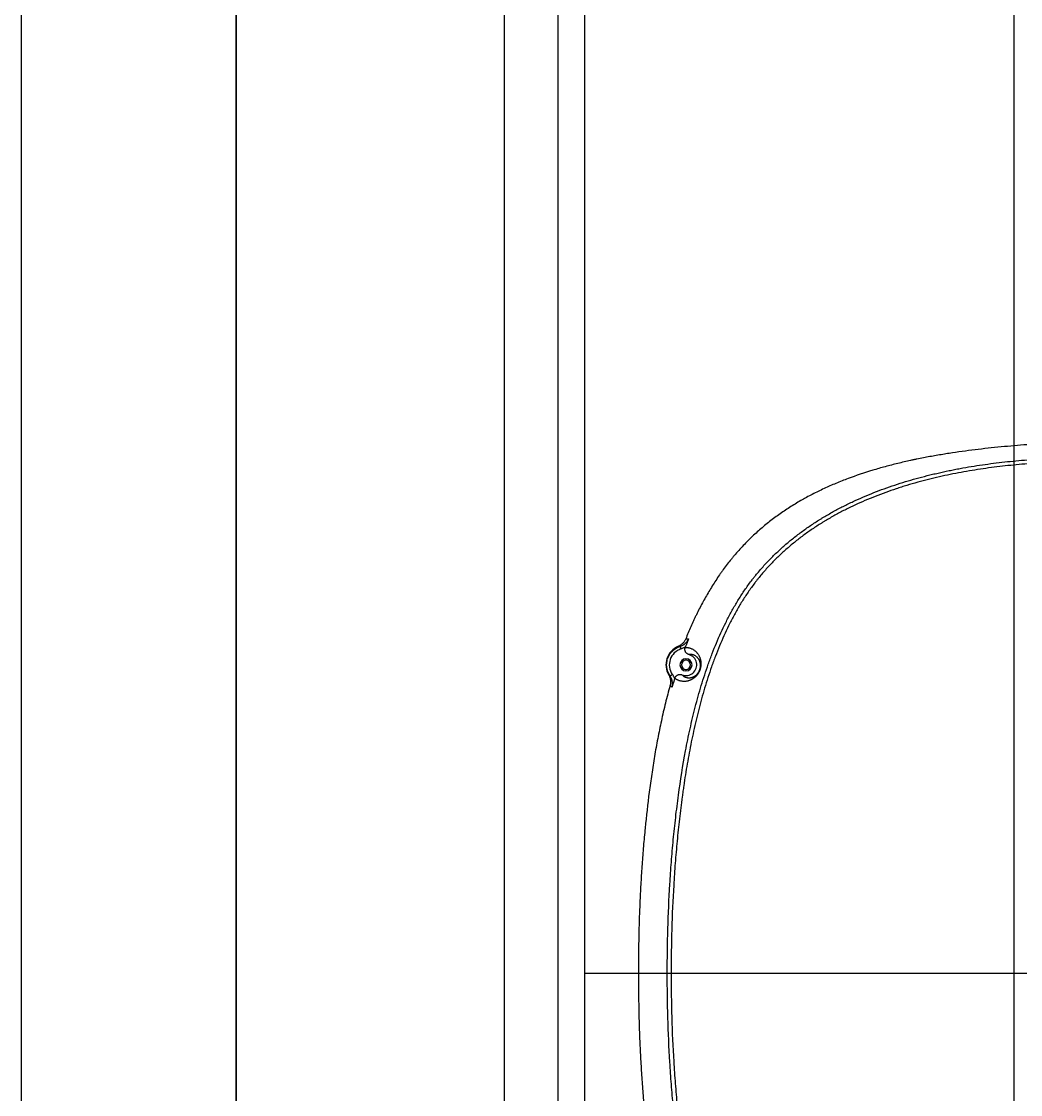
# Model space of a CAD drawing. Header units: millimetres. Extents: x -33000 to 294000, y 0 to 42408.
# Drawn here: x 136118.3 to 136490.8, y 18659.3 to 19059.6 of the extents above; entities that cross this region are included whole.
import ezdxf

# ---------------------------------------------------------------- set-up
doc = ezdxf.new("R2010")
doc.units = ezdxf.units.MM
doc.header["$LTSCALE"] = 50
doc.linetypes.add('DASHDOT', pattern=[22, 20, -1, 0, -1])
doc.layers.add('arch', color=8, linetype='Continuous')

msp = doc.modelspace()

# ---------------------------------------------------------------- linework, layer by layer
at = {"layer": 'arch'}
for p, q in [((136118.3, 17424.6), (136118.3, 23294.6)), ((136198.3, 17344.57), (136198.3, 23179.6)), ((136198.3, 20634.6), (136198.3, 18154.6)), ((136298.3, 20534.6), (136298.3, 18274.6)), ((136318.3, 20514.6), (136318.3, 18294.6)), ((136328.3, 18304.6), (136328.3, 19764.6)), ((136488.3, 19764.6), (136488.3, 18304.6))]:
    msp.add_line(p, q, dxfattribs=at)
at = {"layer": 'arch', "linetype": 'Continuous'}
for p, q in [((136363.87, 18826.48), (136364.17, 18825.53)), ((136366.05, 18821.85), (136366.05, 18821.3)), ((136366.05, 18817.9), (136366.05, 18817.35)), ((136360.12, 18815.48), (136360.95, 18816.05))]:
    msp.add_line(p, q, dxfattribs=at)
at = {"layer": 'arch', "linetype": 'DASHDOT'}
msp.add_line((136328.3, 18704.6), (137056.37, 18704.6), dxfattribs=at)
at = {"layer": 'arch', "linetype": 'Continuous'}
for radius, start, end in [(7.48, 112.3522, 210.5285), (6.22, 107.5692, 214.8421), (2.25, 90, 270), (1.7, 90, 270), (4, 247.9014, 74.5737), (2.25, 270, 90), (1.7, 270, 90)]:
    msp.add_arc((136366.05, 18819.6), radius, start, end, dxfattribs=at)
for points, knots in [([(136493.25, 18901.72), (136490, 18901.47), (136486.76, 18901.19), (136480.29, 18900.57), (136477.05, 18900.22), (136470.6, 18899.43), (136467.38, 18898.99), (136462.57, 18898.24), (136460.96, 18897.98), (136457.76, 18897.42), (136456.16, 18897.13), (136453.76, 18896.66), (136452.96, 18896.5), (136451.77, 18896.26), (136451.37, 18896.17), (136450.57, 18896.01), (136448.58, 18895.58), (136446.6, 18895.12), (136443.45, 18894.35), (136441.88, 18893.95), (136438.75, 18893.1), (136437.2, 18892.65), (136432.55, 18891.25), (136429.49, 18890.22), (136424.96, 18888.52), (136423.46, 18887.92), (136420.47, 18886.68), (136418.99, 18886.03), (136416.05, 18884.66), (136414.59, 18883.95), (136412.42, 18882.83), (136411.7, 18882.44), (136410.62, 18881.86), (136410.26, 18881.66), (136409.72, 18881.36), (136409.55, 18881.26), (136409.19, 18881.06), (136407.59, 18880.14), (136406.02, 18879.19), (136403.29, 18877.44), (136401.95, 18876.54), (136399.31, 18874.66), (136398.02, 18873.69), (136395.5, 18871.69), (136394.26, 18870.65), (136391.85, 18868.52), (136390.67, 18867.42), (136388.94, 18865.71), (136388.38, 18865.14), (136387.25, 18863.97), (136386.7, 18863.37), (136385.61, 18862.17), (136385.07, 18861.56), (136384.27, 18860.63), (136384.01, 18860.31), (136383.48, 18859.68), (136383.22, 18859.37), (136381.93, 18857.77), (136380.93, 18856.47), (136379.72, 18854.82), (136379.48, 18854.48), (136379, 18853.81), (136378.3, 18852.81), (136377.61, 18851.79), (136376.26, 18849.74), (136375.4, 18848.35), (136373.73, 18845.54), (136372.93, 18844.12), (136371.38, 18841.24), (136370.64, 18839.78), (136369.74, 18837.93), (136369.57, 18837.56), (136369.21, 18836.82), (136368.69, 18835.71), (136368.19, 18834.59), (136367.2, 18832.34), (136366.56, 18830.82), (136365.96, 18829.3)], [0, 0, 0, 0, 0.0625, 0.0625, 0.125, 0.125, 0.1875, 0.1875, 0.21875, 0.21875, 0.25, 0.25, 0.265625, 0.265625, 0.273437, 0.273437, 0.28125, 0.3125, 0.3125, 0.34375, 0.34375, 0.375, 0.375, 0.4375, 0.4375, 0.46875, 0.46875, 0.5, 0.5, 0.53125, 0.53125, 0.546875, 0.546875, 0.554687, 0.554687, 0.558594, 0.558594, 0.5625, 0.59375, 0.59375, 0.625, 0.625, 0.65625, 0.65625, 0.6875, 0.6875, 0.71875, 0.71875, 0.734375, 0.734375, 0.75, 0.75, 0.765625, 0.765625, 0.773437, 0.773437, 0.78125, 0.78125, 0.8125, 0.8125, 0.820312, 0.820312, 0.828125, 0.84375, 0.84375, 0.875, 0.875, 0.90625, 0.90625, 0.9375, 0.9375, 0.945312, 0.945312, 0.953125, 0.96875, 0.96875, 1, 1, 1, 1]), ([(136493.24, 18513.14), (136490.45, 18513.35), (136487.67, 18513.61), (136482.12, 18514.22), (136479.35, 18514.58), (136473.85, 18515.38), (136471.11, 18515.83), (136465.65, 18516.84), (136462.93, 18517.39), (136457.52, 18518.62), (136454.83, 18519.3), (136449.47, 18520.77), (136446.81, 18521.57), (136442.84, 18522.88), (136441.52, 18523.34), (136438.89, 18524.29), (136437.57, 18524.78), (136435.61, 18525.55), (136434.64, 18525.94), (136433.66, 18526.34), (136433.17, 18526.55), (136433.01, 18526.62), (136432.69, 18526.75), (136431.23, 18527.38), (136429.78, 18528.02), (136427.24, 18529.2), (136424.72, 18530.43), (136421.02, 18532.39), (136418.6, 18533.78), (136416.2, 18535.22), (136415.02, 18535.96), (136412.68, 18537.49), (136411.53, 18538.27), (136409.25, 18539.9), (136408.12, 18540.73), (136406.46, 18542.03), (136405.63, 18542.69), (136404.68, 18543.47), (136404.27, 18543.81), (136404, 18544.04), (136403.87, 18544.15), (136402.66, 18545.18), (136401.6, 18546.11), (136399.55, 18548.02), (136398.55, 18549), (136396.6, 18550.99), (136395.65, 18552.01), (136393.8, 18554.08), (136392.91, 18555.14), (136391.16, 18557.3), (136390.31, 18558.4), (136388.67, 18560.64), (136387.87, 18561.78), (136386.72, 18563.52), (136386.34, 18564.11), (136385.6, 18565.29), (136385.23, 18565.89), (136384.52, 18567.09), (136384.16, 18567.7), (136383.47, 18568.92), (136383.13, 18569.54), (136382.71, 18570.32), (136382.63, 18570.47), (136382.46, 18570.78), (136382.38, 18570.94), (136382.13, 18571.41), (136381.64, 18572.34), (136381.16, 18573.29), (136380.22, 18575.17), (136379.62, 18576.44), (136378.46, 18578.99), (136377.9, 18580.27), (136376.28, 18584.14), (136375.29, 18586.74), (136373.42, 18591.99), (136372.56, 18594.64), (136370.94, 18599.98), (136370.2, 18602.67), (136368.8, 18608.08), (136368.16, 18610.81), (136367.4, 18614.23), (136367.18, 18615.26), (136366.97, 18616.29), (136366.82, 18616.97), (136366.75, 18617.32), (136366.4, 18619.04), (136366.14, 18620.41), (136365.36, 18624.54), (136364.89, 18627.3), (136364.01, 18632.8), (136363.6, 18635.56), (136362.48, 18643.82), (136361.86, 18649.34), (136361.06, 18657.61), (136360.82, 18660.37), (136360.39, 18665.89), (136360.2, 18668.65), (136359.69, 18676.93), (136359.21, 18687.97), (136359.07, 18699.03), (136359.06, 18710.08), (136359.14, 18715.61), (136359.45, 18726.68), (136359.69, 18732.21), (136360.19, 18740.52), (136360.38, 18743.29), (136360.82, 18748.82), (136361.06, 18751.59), (136361.59, 18757.13), (136361.88, 18759.9), (136362.36, 18764.06), (136362.53, 18765.45), (136362.87, 18768.22), (136363.05, 18769.61), (136364, 18776.54), (136364.87, 18782.06), (136366.42, 18790.28), (136366.97, 18793.01), (136368.17, 18798.45), (136368.81, 18801.17), (136370.2, 18806.56), (136370.95, 18809.25), (136372.57, 18814.6), (136373.43, 18817.26), (136374.49, 18820.23), (136374.61, 18820.56), (136374.85, 18821.22), (136374.97, 18821.55), (136375.33, 18822.54), (136376.08, 18824.5), (136376.86, 18826.45), (136378.48, 18830.31), (136379.63, 18832.85), (136381.18, 18835.96), (136381.49, 18836.58), (136382.13, 18837.82), (136382.46, 18838.43), (136383.45, 18840.27), (136384.14, 18841.48), (136385.21, 18843.27), (136385.57, 18843.87), (136386.31, 18845.05), (136386.69, 18845.64), (136387.84, 18847.39), (136388.64, 18848.54), (136389.89, 18850.24), (136390.31, 18850.8), (136390.85, 18851.5), (136390.96, 18851.64), (136391.17, 18851.92), (136391.5, 18852.33), (136392.71, 18853.84), (136393.85, 18855.18), (136395.71, 18857.26), (136396.66, 18858.28), (136398.6, 18860.26), (136399.6, 18861.23), (136401.63, 18863.12), (136402.66, 18864.04), (136404.78, 18865.84), (136405.85, 18866.71), (136408.04, 18868.42), (136409.16, 18869.25), (136411.43, 18870.87), (136412.58, 18871.66), (136414.33, 18872.81), (136415.22, 18873.37), (136416.26, 18874.02), (136416.71, 18874.3), (136417.01, 18874.48), (136417.16, 18874.57), (136418.52, 18875.39), (136419.74, 18876.09), (136422.19, 18877.44), (136424.65, 18878.75), (136427.16, 18879.97), (136430.94, 18881.73), (136433.49, 18882.82), (136438.65, 18884.86), (136441.26, 18885.8), (136446.54, 18887.55), (136449.2, 18888.36), (136453.23, 18889.48), (136454.58, 18889.84), (136456.62, 18890.35), (136457.3, 18890.52), (136458.32, 18890.76), (136458.66, 18890.84), (136459.34, 18891), (136461.05, 18891.4), (136462.76, 18891.77), (136464.82, 18892.19), (136465.51, 18892.33), (136466.88, 18892.6), (136467.57, 18892.73), (136471.01, 18893.37), (136473.78, 18893.82), (136479.31, 18894.63), (136482.09, 18894.98), (136486.27, 18895.44), (136487.66, 18895.59), (136490.45, 18895.85), (136491.85, 18895.97), (136493.24, 18896.08)], [0, 0, 0, 0, 0.015625, 0.015625, 0.03125, 0.03125, 0.046875, 0.046875, 0.0625, 0.0625, 0.078125, 0.078125, 0.09375, 0.09375, 0.101562, 0.101562, 0.109375, 0.109375, 0.113281, 0.115234, 0.115234, 0.116211, 0.116211, 0.117187, 0.125, 0.125, 0.132812, 0.140625, 0.148437, 0.148437, 0.15625, 0.15625, 0.164062, 0.164062, 0.171875, 0.171875, 0.175781, 0.177734, 0.178711, 0.178711, 0.179687, 0.179687, 0.1875, 0.1875, 0.195312, 0.195312, 0.203125, 0.203125, 0.210937, 0.210937, 0.21875, 0.21875, 0.226562, 0.226562, 0.230469, 0.230469, 0.234375, 0.234375, 0.238281, 0.238281, 0.242187, 0.242187, 0.243164, 0.243164, 0.244141, 0.244141, 0.246094, 0.25, 0.25, 0.257812, 0.257812, 0.265625, 0.265625, 0.28125, 0.28125, 0.296875, 0.296875, 0.3125, 0.3125, 0.328125, 0.328125, 0.332031, 0.333984, 0.333984, 0.335937, 0.335937, 0.34375, 0.34375, 0.359375, 0.359375, 0.375, 0.375, 0.40625, 0.40625, 0.421875, 0.421875, 0.4375, 0.4375, 0.46875, 0.5, 0.5, 0.53125, 0.53125, 0.5625, 0.5625, 0.578125, 0.578125, 0.59375, 0.59375, 0.609375, 0.609375, 0.617187, 0.617187, 0.625, 0.625, 0.65625, 0.65625, 0.671875, 0.671875, 0.6875, 0.6875, 0.703125, 0.703125, 0.71875, 0.71875, 0.720703, 0.720703, 0.722656, 0.722656, 0.726562, 0.734375, 0.734375, 0.75, 0.75, 0.753906, 0.753906, 0.757812, 0.757812, 0.765625, 0.765625, 0.769531, 0.769531, 0.773437, 0.773437, 0.78125, 0.78125, 0.785156, 0.785156, 0.786133, 0.786133, 0.787109, 0.789062, 0.796875, 0.796875, 0.804687, 0.804687, 0.8125, 0.8125, 0.820312, 0.820312, 0.828125, 0.828125, 0.835937, 0.835937, 0.84375, 0.84375, 0.847656, 0.849609, 0.850586, 0.850586, 0.851562, 0.851562, 0.859375, 0.859375, 0.867187, 0.875, 0.875, 0.890625, 0.890625, 0.90625, 0.90625, 0.921875, 0.921875, 0.929687, 0.929687, 0.933594, 0.933594, 0.935547, 0.935547, 0.9375, 0.945312, 0.945312, 0.949219, 0.949219, 0.953125, 0.953125, 0.96875, 0.96875, 0.984375, 0.984375, 0.992187, 0.992187, 1, 1, 1, 1]), ([(136493.36, 18894.58), (136490.59, 18894.37), (136487.82, 18894.11), (136482.31, 18893.5), (136479.56, 18893.15), (136474.08, 18892.35), (136471.35, 18891.91), (136465.91, 18890.9), (136463.2, 18890.35), (136457.8, 18889.12), (136455.11, 18888.44), (136451.09, 18887.33), (136449.76, 18886.95), (136448.09, 18886.44), (136447.76, 18886.34), (136447.09, 18886.14), (136446.1, 18885.82), (136445.11, 18885.5), (136441.81, 18884.41), (136439.2, 18883.47), (136434.04, 18881.44), (136431.5, 18880.35), (136427.74, 18878.59), (136425.25, 18877.38), (136422.79, 18876.08), (136420.36, 18874.73), (136419.16, 18874.03), (136417.81, 18873.22), (136417.66, 18873.13), (136417.36, 18872.95), (136416.92, 18872.68), (136415.88, 18872.03), (136415.01, 18871.47), (136413.27, 18870.33), (136412.13, 18869.54), (136409.88, 18867.94), (136408.78, 18867.11), (136406.61, 18865.41), (136405.54, 18864.54), (136403.45, 18862.76), (136402.43, 18861.84), (136400.42, 18859.96), (136399.44, 18859), (136397.51, 18857.03), (136396.57, 18856.02), (136394.73, 18853.94), (136393.84, 18852.88), (136392.74, 18851.52), (136392.53, 18851.25), (136392.2, 18850.83), (136392.1, 18850.7), (136391.88, 18850.42), (136391.35, 18849.73), (136390.83, 18849.03), (136389.6, 18847.34), (136388.81, 18846.19), (136387.3, 18843.87), (136386.57, 18842.7), (136385.17, 18840.32), (136384.5, 18839.11), (136383.19, 18836.68), (136382.56, 18835.46), (136380.74, 18831.74), (136379.6, 18829.22), (136378.01, 18825.39), (136377.24, 18823.45), (136376.51, 18821.5), (136376.21, 18820.68), (136376.15, 18820.52), (136376.03, 18820.19), (136375.86, 18819.7), (136375.68, 18819.21), (136374.65, 18816.26), (136373.79, 18813.62), (136372.2, 18808.32), (136371.47, 18805.65), (136370.1, 18800.29), (136369.47, 18797.6), (136368.29, 18792.21), (136367.75, 18789.5), (136366.74, 18784.06), (136366.03, 18779.97), (136365.3, 18775.17), (136364.96, 18772.77), (136364.81, 18771.74), (136364.72, 18771.05), (136364.67, 18770.71), (136364.26, 18767.62), (136363.58, 18762.12), (136363, 18756.63), (136362.48, 18751.13), (136362.24, 18748.39), (136361.81, 18742.9), (136361.63, 18740.15), (136361.13, 18731.92), (136360.9, 18726.43), (136360.59, 18715.46), (136360.52, 18709.98), (136360.52, 18699.02), (136360.59, 18693.54), (136360.9, 18682.58), (136361.14, 18677.11), (136361.64, 18668.89), (136361.83, 18666.16), (136362.25, 18660.69), (136362.49, 18657.95), (136363.28, 18649.75), (136363.89, 18644.28), (136365, 18636.09), (136365.4, 18633.35), (136366.27, 18627.89), (136366.73, 18625.16), (136367.5, 18621.07), (136367.76, 18619.71), (136368.1, 18618), (136368.17, 18617.66), (136368.31, 18616.98), (136368.53, 18615.96), (136369.33, 18612.22), (136370.12, 18608.84), (136371.49, 18603.47), (136372.23, 18600.8), (136373.82, 18595.5), (136374.67, 18592.88), (136376.51, 18587.66), (136377.49, 18585.08), (136379.08, 18581.24), (136380.18, 18578.7), (136381.37, 18576.18), (136382.29, 18574.31), (136382.76, 18573.37), (136383.33, 18572.29), (136383.57, 18571.82), (136383.74, 18571.52), (136383.82, 18571.36), (136384.56, 18569.97), (136385.25, 18568.76), (136386.31, 18566.96), (136386.67, 18566.37), (136387.4, 18565.19), (136387.77, 18564.61), (136388.91, 18562.87), (136389.7, 18561.74), (136391.32, 18559.51), (136392.16, 18558.42), (136393.88, 18556.27), (136394.77, 18555.22), (136396.6, 18553.16), (136397.54, 18552.15), (136399.47, 18550.18), (136400.46, 18549.21), (136402.49, 18547.31), (136403.53, 18546.38), (136404.73, 18545.36), (136404.87, 18545.25), (136405.13, 18545.02), (136405.27, 18544.91), (136405.67, 18544.57), (136406.48, 18543.91), (136407.3, 18543.26), (136408.95, 18541.97), (136410.07, 18541.14), (136412.33, 18539.53), (136413.47, 18538.75), (136415.79, 18537.23), (136416.96, 18536.5), (136419.34, 18535.07), (136421.73, 18533.69), (136425.41, 18531.75), (136427.91, 18530.54), (136430.43, 18529.37), (136431.7, 18528.8), (136433.15, 18528.18), (136433.31, 18528.11), (136433.63, 18527.98), (136433.79, 18527.91), (136434.27, 18527.71), (136435.24, 18527.31), (136436.21, 18526.92), (136438.16, 18526.16), (136439.46, 18525.67), (136442.07, 18524.73), (136443.37, 18524.28), (136447.31, 18522.98), (136449.95, 18522.19), (136455.26, 18520.73), (136457.93, 18520.06), (136463.3, 18518.85), (136465.99, 18518.29), (136471.41, 18517.3), (136474.13, 18516.85), (136479.59, 18516.06), (136482.33, 18515.71), (136487.83, 18515.1), (136490.59, 18514.84), (136493.36, 18514.63)], [0, 0, 0, 0, 0.015625, 0.015625, 0.03125, 0.03125, 0.046875, 0.046875, 0.0625, 0.0625, 0.078125, 0.078125, 0.085938, 0.085938, 0.087891, 0.087891, 0.089844, 0.09375, 0.09375, 0.109375, 0.109375, 0.125, 0.125, 0.132812, 0.140625, 0.140625, 0.148437, 0.148437, 0.149414, 0.149414, 0.150391, 0.152344, 0.15625, 0.15625, 0.164062, 0.164062, 0.171875, 0.171875, 0.179687, 0.179687, 0.1875, 0.1875, 0.195312, 0.195312, 0.203125, 0.203125, 0.210938, 0.210938, 0.212891, 0.212891, 0.213867, 0.213867, 0.214844, 0.21875, 0.21875, 0.226563, 0.226563, 0.234375, 0.234375, 0.242188, 0.242188, 0.25, 0.25, 0.265625, 0.265625, 0.273438, 0.277344, 0.277344, 0.27832, 0.27832, 0.279297, 0.28125, 0.28125, 0.296875, 0.296875, 0.3125, 0.3125, 0.328125, 0.328125, 0.34375, 0.34375, 0.359375, 0.367188, 0.371094, 0.373047, 0.373047, 0.375, 0.375, 0.390625, 0.40625, 0.40625, 0.421875, 0.421875, 0.4375, 0.4375, 0.46875, 0.46875, 0.5, 0.5, 0.53125, 0.53125, 0.5625, 0.5625, 0.578125, 0.578125, 0.59375, 0.59375, 0.625, 0.625, 0.640625, 0.640625, 0.65625, 0.65625, 0.664063, 0.664063, 0.666016, 0.666016, 0.667969, 0.671875, 0.6875, 0.6875, 0.703125, 0.703125, 0.71875, 0.71875, 0.734375, 0.734375, 0.742188, 0.75, 0.75, 0.753906, 0.755859, 0.756836, 0.756836, 0.757813, 0.757813, 0.765625, 0.765625, 0.769531, 0.769531, 0.773438, 0.773438, 0.78125, 0.78125, 0.789063, 0.789063, 0.796875, 0.796875, 0.804688, 0.804688, 0.8125, 0.8125, 0.820313, 0.820313, 0.821289, 0.821289, 0.822266, 0.822266, 0.824219, 0.828125, 0.828125, 0.835938, 0.835938, 0.84375, 0.84375, 0.851563, 0.851563, 0.859375, 0.867188, 0.875, 0.875, 0.882813, 0.882813, 0.883789, 0.883789, 0.884766, 0.884766, 0.886719, 0.890625, 0.890625, 0.898438, 0.898438, 0.90625, 0.90625, 0.921875, 0.921875, 0.9375, 0.9375, 0.953125, 0.953125, 0.96875, 0.96875, 0.984375, 0.984375, 1, 1, 1, 1]), ([(136365.96, 18829.3), (136365.89, 18829.14), (136365.82, 18828.99), (136365.67, 18828.7), (136365.5, 18828.41), (136365.3, 18828.14), (136365.17, 18827.98), (136365.15, 18827.94), (136365.09, 18827.88), (136365.06, 18827.85), (136364.98, 18827.75), (136364.92, 18827.69), (136364.74, 18827.52), (136364.5, 18827.29), (136364.23, 18827.09), (136364.02, 18826.95), (136363.95, 18826.91), (136363.81, 18826.82), (136363.73, 18826.78), (136363.51, 18826.66), (136363.36, 18826.59), (136363.2, 18826.52)], [0, 0, 0, 0, 0.125, 0.125, 0.25, 0.375, 0.375, 0.40625, 0.40625, 0.4375, 0.4375, 0.5, 0.5, 0.625, 0.75, 0.75, 0.8125, 0.8125, 0.875, 0.875, 1, 1, 1, 1]), ([(136363.87, 18826.48), (136364.05, 18826.54), (136364.22, 18826.6), (136364.55, 18826.75), (136364.71, 18826.83), (136365.03, 18827.02), (136365.18, 18827.12), (136365.37, 18827.25), (136365.4, 18827.28), (136365.48, 18827.34), (136365.58, 18827.42), (136365.69, 18827.51), (136365.89, 18827.7), (136366.02, 18827.83), (136366.26, 18828.1), (136366.37, 18828.25), (136366.5, 18828.44), (136366.53, 18828.48), (136366.58, 18828.55), (136366.65, 18828.67), (136366.72, 18828.79), (136366.85, 18829.03), (136366.93, 18829.2), (136367, 18829.37)], [0, 0, 0, 0, 0.125, 0.125, 0.25, 0.25, 0.375, 0.375, 0.40625, 0.40625, 0.4375, 0.5, 0.5, 0.625, 0.625, 0.75, 0.75, 0.78125, 0.78125, 0.8125, 0.875, 0.875, 1, 1, 1, 1]), ([(136367, 18829.37), (136366.99, 18829.35), (136366.99, 18829.34), (136366.98, 18829.31), (136366.96, 18829.26), (136366.92, 18829.16), (136366.89, 18829.07), (136366.82, 18828.89), (136366.78, 18828.77), (136366.64, 18828.41), (136366.55, 18828.17), (136366.44, 18827.86), (136366.41, 18827.8), (136366.37, 18827.67), (136366.34, 18827.61), (136366.27, 18827.42), (136366.23, 18827.3), (136366.13, 18827.04), (136366.08, 18826.91), (136365.99, 18826.66), (136365.94, 18826.53), (136365.89, 18826.4)], [0, 0, 0, 0, 0.015625, 0.015625, 0.03125, 0.0625, 0.125, 0.125, 0.25, 0.25, 0.5, 0.5, 0.5625, 0.5625, 0.625, 0.625, 0.75, 0.75, 0.875, 0.875, 1, 1, 1, 1]), ([(136365.96, 18829.3), (136366.05, 18829.31), (136366.14, 18829.32), (136366.32, 18829.34), (136366.41, 18829.34), (136366.66, 18829.36), (136366.83, 18829.37), (136367, 18829.37)], [0, 0, 0, 0, 0.25, 0.25, 0.5, 0.5, 1, 1, 1, 1]), ([(136360.12, 18815.48), (136359.96, 18815.71), (136359.82, 18815.95), (136359.55, 18816.45), (136359.43, 18816.7), (136359.28, 18817.09), (136359.23, 18817.23), (136359.17, 18817.43), (136359.15, 18817.5), (136359.11, 18817.63), (136359.09, 18817.7), (136359, 18818.04), (136358.94, 18818.32), (136358.86, 18818.87), (136358.84, 18819.15), (136358.83, 18819.57), (136358.83, 18819.71), (136358.84, 18819.93), (136358.84, 18820), (136358.85, 18820.14), (136358.86, 18820.21), (136358.89, 18820.56), (136358.93, 18820.84), (136359.05, 18821.39), (136359.12, 18821.66), (136359.26, 18822.06), (136359.31, 18822.19), (136359.39, 18822.39), (136359.42, 18822.45), (136359.47, 18822.58), (136359.5, 18822.64), (136359.65, 18822.96), (136359.92, 18823.45), (136360.25, 18823.91), (136360.52, 18824.24), (136360.61, 18824.35), (136360.73, 18824.48), (136360.75, 18824.51), (136360.8, 18824.56), (136360.87, 18824.63), (136360.95, 18824.71), (136361.2, 18824.96), (136361.62, 18825.32), (136362.08, 18825.64), (136362.39, 18825.82), (136362.45, 18825.86), (136362.57, 18825.93), (136362.63, 18825.96), (136362.82, 18826.06), (136362.95, 18826.12), (136363.33, 18826.3), (136363.6, 18826.4), (136363.87, 18826.48)], [0, 0, 0, 0, 0.0625, 0.0625, 0.125, 0.125, 0.15625, 0.15625, 0.171875, 0.171875, 0.1875, 0.1875, 0.25, 0.25, 0.3125, 0.3125, 0.34375, 0.34375, 0.359375, 0.359375, 0.375, 0.375, 0.4375, 0.4375, 0.5, 0.5, 0.53125, 0.53125, 0.546875, 0.546875, 0.5625, 0.5625, 0.625, 0.6875, 0.6875, 0.71875, 0.71875, 0.726563, 0.726563, 0.734375, 0.75, 0.75, 0.8125, 0.875, 0.875, 0.890625, 0.890625, 0.90625, 0.90625, 0.9375, 0.9375, 1, 1, 1, 1]), ([(136365.77, 18826.1), (136365.89, 18826.1), (136366.01, 18826.1), (136366.24, 18826.09), (136366.36, 18826.08), (136366.6, 18826.06), (136366.72, 18826.04), (136366.96, 18826), (136367.08, 18825.98), (136367.33, 18825.92), (136367.45, 18825.88), (136367.7, 18825.81), (136367.83, 18825.76), (136368.09, 18825.66), (136368.22, 18825.6), (136368.49, 18825.47), (136368.62, 18825.39), (136368.83, 18825.27), (136368.9, 18825.23), (136369.04, 18825.13), (136369.11, 18825.08), (136369.32, 18824.93), (136369.46, 18824.81), (136369.67, 18824.62), (136369.75, 18824.55), (136369.89, 18824.41), (136369.96, 18824.33), (136370.11, 18824.17), (136370.18, 18824.08), (136370.33, 18823.9), (136370.4, 18823.8), (136370.55, 18823.6), (136370.62, 18823.49), (136370.76, 18823.25), (136370.83, 18823.13), (136370.97, 18822.86), (136371.04, 18822.71), (136371.14, 18822.47), (136371.18, 18822.39), (136371.24, 18822.22), (136371.27, 18822.13), (136371.33, 18821.94), (136371.36, 18821.84), (136371.42, 18821.63), (136371.45, 18821.52), (136371.48, 18821.34), (136371.5, 18821.28), (136371.52, 18821.16), (136371.53, 18821.09), (136371.55, 18820.96), (136371.56, 18820.89), (136371.58, 18820.75), (136371.59, 18820.67), (136371.6, 18820.56), (136371.6, 18820.52), (136371.61, 18820.44), (136371.61, 18820.39), (136371.61, 18820.27), (136371.62, 18820.18), (136371.62, 18819.99), (136371.62, 18819.89), (136371.61, 18819.74), (136371.61, 18819.68), (136371.6, 18819.57), (136371.6, 18819.51), (136371.59, 18819.39), (136371.58, 18819.32), (136371.57, 18819.19), (136371.56, 18819.12), (136371.54, 18818.98), (136371.53, 18818.9), (136371.51, 18818.8), (136371.5, 18818.78), (136371.5, 18818.74), (136371.49, 18818.72), (136371.48, 18818.65), (136371.47, 18818.61), (136371.45, 18818.52), (136371.44, 18818.47), (136371.42, 18818.38), (136371.4, 18818.33), (136371.39, 18818.26), (136371.38, 18818.25), (136371.38, 18818.23), (136371.37, 18818.19), (136371.36, 18818.15), (136371.33, 18818.07), (136371.32, 18818.02), (136371.29, 18817.93), (136371.28, 18817.91), (136371.26, 18817.85), (136371.24, 18817.77), (136371.21, 18817.69), (136371.18, 18817.61), (136371.16, 18817.57), (136371.15, 18817.53), (136371.14, 18817.51), (136371.13, 18817.5), (136371.11, 18817.43), (136371.09, 18817.38), (136371.05, 18817.29), (136371.03, 18817.24), (136370.99, 18817.18), (136370.98, 18817.15), (136370.96, 18817.11), (136370.95, 18817.09), (136370.92, 18817.03), (136370.9, 18816.99), (136370.87, 18816.91), (136370.85, 18816.88), (136370.79, 18816.77), (136370.75, 18816.7), (136370.7, 18816.61), (136370.68, 18816.57), (136370.64, 18816.52), (136370.63, 18816.49), (136370.57, 18816.4), (136370.54, 18816.35), (136370.47, 18816.25), (136370.44, 18816.2), (136370.38, 18816.11), (136370.35, 18816.06), (136370.28, 18815.98), (136370.25, 18815.94), (136370.16, 18815.82), (136370.1, 18815.75), (136370.02, 18815.65), (136369.99, 18815.61), (136369.93, 18815.55), (136369.91, 18815.52), (136369.82, 18815.43), (136369.77, 18815.37), (136369.67, 18815.26), (136369.62, 18815.21), (136369.46, 18815.07), (136369.37, 18814.98), (136369.18, 18814.82), (136369.09, 18814.75), (136368.91, 18814.61), (136368.83, 18814.55), (136368.66, 18814.44), (136368.58, 18814.38), (136368.42, 18814.28), (136368.34, 18814.24), (136368.19, 18814.15), (136368.11, 18814.11), (136367.96, 18814.04), (136367.89, 18814), (136367.75, 18813.93), (136367.68, 18813.9), (136367.48, 18813.82), (136367.35, 18813.77), (136367.09, 18813.68), (136366.97, 18813.65), (136366.73, 18813.58), (136366.62, 18813.56), (136366.4, 18813.51), (136366.29, 18813.49), (136366.08, 18813.46), (136365.98, 18813.45), (136365.78, 18813.43), (136365.68, 18813.42), (136365.4, 18813.41), (136365.22, 18813.41), (136364.89, 18813.42), (136364.73, 18813.44), (136364.42, 18813.48), (136364.27, 18813.51), (136363.99, 18813.57), (136363.86, 18813.6), (136363.6, 18813.68), (136363.48, 18813.72), (136363.25, 18813.81), (136363.13, 18813.86), (136362.92, 18813.96), (136362.81, 18814.02), (136362.61, 18814.13), (136362.41, 18814.24), (136362.14, 18814.43), (136361.96, 18814.56), (136361.88, 18814.63)], [0, 0, 0, 0, 0.03125, 0.03125, 0.0625, 0.0625, 0.09375, 0.09375, 0.125, 0.125, 0.15625, 0.15625, 0.1875, 0.1875, 0.21875, 0.21875, 0.25, 0.25, 0.265625, 0.265625, 0.28125, 0.28125, 0.3125, 0.3125, 0.328125, 0.328125, 0.34375, 0.34375, 0.359375, 0.359375, 0.375, 0.375, 0.390625, 0.390625, 0.40625, 0.40625, 0.421875, 0.421875, 0.429688, 0.429688, 0.4375, 0.4375, 0.445313, 0.445313, 0.453125, 0.453125, 0.457031, 0.457031, 0.460938, 0.460938, 0.464844, 0.464844, 0.46875, 0.46875, 0.470703, 0.470703, 0.472656, 0.472656, 0.476563, 0.476563, 0.480469, 0.480469, 0.482422, 0.482422, 0.484375, 0.484375, 0.486328, 0.486328, 0.488281, 0.488281, 0.490234, 0.490234, 0.490723, 0.490723, 0.491211, 0.491211, 0.492188, 0.492188, 0.493164, 0.493164, 0.494141, 0.494141, 0.494385, 0.494385, 0.494629, 0.495117, 0.495117, 0.496094, 0.496094, 0.496582, 0.496582, 0.49707, 0.498047, 0.498047, 0.498535, 0.498779, 0.498779, 0.499023, 0.499023, 0.5, 0.5, 0.500977, 0.500977, 0.501465, 0.501465, 0.501953, 0.501953, 0.50293, 0.50293, 0.503906, 0.503906, 0.505859, 0.505859, 0.506836, 0.506836, 0.507813, 0.507813, 0.509766, 0.509766, 0.511719, 0.511719, 0.513672, 0.513672, 0.515625, 0.515625, 0.519531, 0.519531, 0.521484, 0.521484, 0.523438, 0.523438, 0.527344, 0.527344, 0.53125, 0.53125, 0.539063, 0.539063, 0.546875, 0.546875, 0.554688, 0.554688, 0.5625, 0.5625, 0.570313, 0.570313, 0.578125, 0.578125, 0.585938, 0.585938, 0.59375, 0.59375, 0.609375, 0.609375, 0.625, 0.625, 0.640625, 0.640625, 0.65625, 0.65625, 0.671875, 0.671875, 0.6875, 0.6875, 0.71875, 0.71875, 0.75, 0.75, 0.78125, 0.78125, 0.8125, 0.8125, 0.84375, 0.84375, 0.875, 0.875, 0.90625, 0.90625, 0.9375, 0.96875, 1, 1, 1, 1]), ([(136363.87, 18826.48), (136363.76, 18826.5), (136363.66, 18826.51), (136363.49, 18826.52), (136363.44, 18826.52), (136363.32, 18826.52), (136363.26, 18826.53), (136363.2, 18826.52)], [0, 0, 0, 0, 0.5, 0.5, 0.75, 0.75, 1, 1, 1, 1]), ([(136367.11, 18823.46), (136367.04, 18823.48), (136366.91, 18823.52), (136366.72, 18823.61), (136366.6, 18823.68), (136366.52, 18823.74), (136366.49, 18823.76), (136366.43, 18823.8), (136366.4, 18823.82), (136366.32, 18823.88), (136366.22, 18823.98), (136366.13, 18824.08), (136366.06, 18824.16), (136366.04, 18824.19), (136366, 18824.25), (136365.98, 18824.27), (136365.92, 18824.36), (136365.86, 18824.48), (136365.8, 18824.61), (136365.76, 18824.7), (136365.75, 18824.74), (136365.73, 18824.8), (136365.72, 18824.84), (136365.69, 18824.94), (136365.66, 18825.07), (136365.65, 18825.21), (136365.64, 18825.35), (136365.64, 18825.42), (136365.65, 18825.56), (136365.66, 18825.7), (136365.71, 18825.9), (136365.75, 18826.03), (136365.77, 18826.1)], [0, 0, 0, 0, 0.0625, 0.125, 0.1875, 0.1875, 0.21875, 0.21875, 0.25, 0.25, 0.3125, 0.375, 0.375, 0.40625, 0.40625, 0.4375, 0.4375, 0.5, 0.5625, 0.5625, 0.59375, 0.59375, 0.625, 0.625, 0.6875, 0.75, 0.75, 0.8125, 0.8125, 0.875, 0.9375, 1, 1, 1, 1]), ([(136364.54, 18815.9), (136364.65, 18815.79), (136364.76, 18815.68), (136364.94, 18815.53), (136365.01, 18815.49), (136365.14, 18815.39), (136365.21, 18815.35), (136365.35, 18815.26), (136365.43, 18815.21), (136365.58, 18815.13), (136365.67, 18815.09), (136365.84, 18815.02), (136365.93, 18814.99), (136366.13, 18814.92), (136366.23, 18814.9), (136366.44, 18814.85), (136366.55, 18814.83), (136366.79, 18814.79), (136366.92, 18814.78), (136367.18, 18814.78), (136367.33, 18814.78), (136367.55, 18814.8), (136367.63, 18814.81), (136367.79, 18814.83), (136367.87, 18814.84), (136368.04, 18814.88), (136368.13, 18814.9), (136368.31, 18814.95), (136368.41, 18814.98), (136368.56, 18815.04), (136368.61, 18815.05), (136368.69, 18815.09), (136368.71, 18815.1), (136368.76, 18815.12), (136368.79, 18815.13), (136368.87, 18815.17), (136368.93, 18815.19), (136369.04, 18815.25), (136369.1, 18815.28), (136369.21, 18815.35), (136369.27, 18815.38), (136369.4, 18815.46), (136369.46, 18815.5), (136369.59, 18815.59), (136369.66, 18815.64), (136369.8, 18815.75), (136369.87, 18815.81), (136369.98, 18815.91), (136370.02, 18815.95), (136370.09, 18816.02), (136370.13, 18816.06), (136370.21, 18816.15), (136370.26, 18816.19), (136370.32, 18816.26), (136370.34, 18816.29), (136370.39, 18816.34), (136370.41, 18816.37), (136370.48, 18816.45), (136370.52, 18816.51), (136370.6, 18816.61), (136370.62, 18816.64), (136370.67, 18816.72), (136370.7, 18816.76), (136370.75, 18816.84), (136370.78, 18816.88), (136370.82, 18816.96), (136370.84, 18816.98), (136370.87, 18817.03), (136370.88, 18817.06), (136370.92, 18817.12), (136370.93, 18817.15), (136370.96, 18817.21), (136370.98, 18817.24), (136371, 18817.29), (136371.01, 18817.3), (136371.02, 18817.31), (136371.02, 18817.32), (136371.03, 18817.35), (136371.04, 18817.37), (136371.07, 18817.43), (136371.09, 18817.47), (136371.12, 18817.54), (136371.13, 18817.56), (136371.14, 18817.6), (136371.15, 18817.61), (136371.16, 18817.63), (136371.17, 18817.67), (136371.18, 18817.71), (136371.2, 18817.75), (136371.2, 18817.76), (136371.21, 18817.79), (136371.22, 18817.8), (136371.23, 18817.83), (136371.23, 18817.84), (136371.24, 18817.87), (136371.25, 18817.88), (136371.26, 18817.92), (136371.28, 18817.98), (136371.29, 18818.03), (136371.3, 18818.07), (136371.3, 18818.08), (136371.31, 18818.1), (136371.32, 18818.12), (136371.32, 18818.14), (136371.32, 18818.15), (136371.33, 18818.17), (136371.34, 18818.21), (136371.35, 18818.24), (136371.36, 18818.31), (136371.37, 18818.35), (136371.39, 18818.42), (136371.4, 18818.46), (136371.4, 18818.51), (136371.41, 18818.53), (136371.41, 18818.56), (136371.42, 18818.58), (136371.42, 18818.63), (136371.43, 18818.66), (136371.44, 18818.72), (136371.44, 18818.75), (136371.45, 18818.83), (136371.46, 18818.88), (136371.46, 18818.96), (136371.47, 18818.98), (136371.47, 18819.03), (136371.47, 18819.05), (136371.47, 18819.12), (136371.48, 18819.16), (136371.48, 18819.28), (136371.48, 18819.36), (136371.48, 18819.5), (136371.47, 18819.57), (136371.47, 18819.7), (136371.46, 18819.76), (136371.45, 18819.87), (136371.44, 18819.93), (136371.43, 18820.03), (136371.42, 18820.08), (136371.4, 18820.18), (136371.39, 18820.23), (136371.37, 18820.32), (136371.36, 18820.36), (136371.34, 18820.45), (136371.33, 18820.49), (136371.3, 18820.61), (136371.28, 18820.68), (136371.23, 18820.83), (136371.2, 18820.89), (136371.15, 18821.02), (136371.13, 18821.08), (136371.08, 18821.2), (136371.05, 18821.26), (136370.97, 18821.42), (136370.92, 18821.52), (136370.83, 18821.66), (136370.81, 18821.7), (136370.75, 18821.78), (136370.72, 18821.82), (136370.64, 18821.94), (136370.58, 18822.02), (136370.47, 18822.15), (136370.42, 18822.22), (136370.31, 18822.34), (136370.25, 18822.4), (136370.08, 18822.55), (136369.97, 18822.65), (136369.76, 18822.81), (136369.65, 18822.89), (136369.44, 18823.01), (136369.34, 18823.07), (136369.14, 18823.17), (136369.04, 18823.21), (136368.84, 18823.29), (136368.75, 18823.32), (136368.56, 18823.38), (136368.47, 18823.4), (136368.29, 18823.44), (136368.2, 18823.45), (136368.02, 18823.47), (136367.93, 18823.48), (136367.76, 18823.49), (136367.68, 18823.49), (136367.52, 18823.49), (136367.43, 18823.49), (136367.27, 18823.48), (136367.19, 18823.47), (136367.11, 18823.46)], [0, 0, 0, 0, 0.0625, 0.0625, 0.09375, 0.09375, 0.125, 0.125, 0.15625, 0.15625, 0.1875, 0.1875, 0.21875, 0.21875, 0.25, 0.25, 0.28125, 0.28125, 0.3125, 0.3125, 0.34375, 0.34375, 0.359375, 0.359375, 0.375, 0.375, 0.390625, 0.390625, 0.40625, 0.40625, 0.414062, 0.414062, 0.417969, 0.417969, 0.421875, 0.421875, 0.429687, 0.429687, 0.4375, 0.4375, 0.445312, 0.445312, 0.453125, 0.453125, 0.460937, 0.460937, 0.46875, 0.46875, 0.472656, 0.472656, 0.476562, 0.476562, 0.480469, 0.480469, 0.482422, 0.482422, 0.484375, 0.484375, 0.488281, 0.488281, 0.490234, 0.490234, 0.492187, 0.492187, 0.494141, 0.494141, 0.495117, 0.495117, 0.496094, 0.496094, 0.49707, 0.49707, 0.498047, 0.498047, 0.498291, 0.498291, 0.498535, 0.498535, 0.499023, 0.499023, 0.5, 0.5, 0.500488, 0.500488, 0.500732, 0.500732, 0.500977, 0.501465, 0.501465, 0.501709, 0.501709, 0.501953, 0.501953, 0.502197, 0.502197, 0.502441, 0.502441, 0.50293, 0.503418, 0.503418, 0.503662, 0.503662, 0.503906, 0.503906, 0.50415, 0.50415, 0.504395, 0.504883, 0.504883, 0.505859, 0.505859, 0.506836, 0.506836, 0.507324, 0.507324, 0.507812, 0.507812, 0.508789, 0.508789, 0.509766, 0.509766, 0.511719, 0.511719, 0.512695, 0.512695, 0.513672, 0.513672, 0.515625, 0.515625, 0.519531, 0.519531, 0.523437, 0.523437, 0.527344, 0.527344, 0.53125, 0.53125, 0.535156, 0.535156, 0.539062, 0.539062, 0.542969, 0.542969, 0.546875, 0.546875, 0.554687, 0.554687, 0.5625, 0.5625, 0.570312, 0.570312, 0.578125, 0.578125, 0.59375, 0.59375, 0.601562, 0.601562, 0.609375, 0.609375, 0.625, 0.625, 0.640625, 0.640625, 0.65625, 0.65625, 0.6875, 0.6875, 0.71875, 0.71875, 0.75, 0.75, 0.78125, 0.78125, 0.8125, 0.8125, 0.84375, 0.84375, 0.875, 0.875, 0.90625, 0.90625, 0.9375, 0.9375, 0.96875, 0.96875, 1, 1, 1, 1]), ([(136359.6, 18815.8), (136359.69, 18815.66), (136359.77, 18815.51), (136359.91, 18815.2), (136359.97, 18815.05), (136360.08, 18814.73), (136360.13, 18814.57), (136360.18, 18814.36), (136360.18, 18814.32), (136360.2, 18814.24), (136360.21, 18814.2), (136360.23, 18814.07), (136360.25, 18813.99), (136360.28, 18813.74), (136360.31, 18813.41), (136360.3, 18813.07), (136360.28, 18812.82), (136360.27, 18812.74), (136360.25, 18812.57), (136360.24, 18812.48), (136360.2, 18812.23), (136360.16, 18812.07), (136360.11, 18811.9)], [0, 0, 0, 0, 0.125, 0.125, 0.25, 0.25, 0.375, 0.375, 0.40625, 0.40625, 0.4375, 0.4375, 0.5, 0.5, 0.625, 0.75, 0.75, 0.8125, 0.8125, 0.875, 0.875, 1, 1, 1, 1]), ([(136359.6, 18815.8), (136359.65, 18815.77), (136359.69, 18815.74), (136359.78, 18815.68), (136359.82, 18815.65), (136359.95, 18815.58), (136360.04, 18815.53), (136360.12, 18815.48)], [0, 0, 0, 0, 0.25, 0.25, 0.5, 0.5, 1, 1, 1, 1]), ([(136360.84, 18811.26), (136360.89, 18811.44), (136360.93, 18811.62), (136360.97, 18811.89), (136360.99, 18811.98), (136361, 18812.12), (136361, 18812.17), (136361.01, 18812.26), (136361.02, 18812.31), (136361.03, 18812.54), (136361.03, 18812.72), (136361.01, 18813.09), (136360.98, 18813.27), (136360.94, 18813.54), (136360.92, 18813.63), (136360.89, 18813.77), (136360.88, 18813.81), (136360.86, 18813.9), (136360.84, 18813.95), (136360.78, 18814.17), (136360.72, 18814.34), (136360.58, 18814.68), (136360.5, 18814.85), (136360.33, 18815.17), (136360.23, 18815.33), (136360.12, 18815.48)], [0, 0, 0, 0, 0.125, 0.125, 0.1875, 0.1875, 0.21875, 0.21875, 0.25, 0.25, 0.375, 0.375, 0.5, 0.5, 0.5625, 0.5625, 0.59375, 0.59375, 0.625, 0.625, 0.75, 0.75, 0.875, 0.875, 1, 1, 1, 1]), ([(136361.78, 18814.31), (136361.74, 18814.17), (136361.7, 18814.04), (136361.62, 18813.78), (136361.58, 18813.64), (136361.5, 18813.38), (136361.46, 18813.25), (136361.4, 18813.06), (136361.38, 18813), (136361.34, 18812.87), (136361.32, 18812.81), (136361.22, 18812.49), (136361.14, 18812.24), (136361.03, 18811.87), (136360.99, 18811.75), (136360.93, 18811.56), (136360.9, 18811.47), (136360.87, 18811.37), (136360.86, 18811.32), (136360.85, 18811.29), (136360.84, 18811.28), (136360.84, 18811.26)], [0, 0, 0, 0, 0.125, 0.125, 0.25, 0.25, 0.375, 0.375, 0.4375, 0.4375, 0.5, 0.5, 0.75, 0.75, 0.875, 0.875, 0.9375, 0.96875, 0.984375, 0.984375, 1, 1, 1, 1]), ([(136361.88, 18814.63), (136361.9, 18814.69), (136361.94, 18814.82), (136362.03, 18815.01), (136362.11, 18815.13), (136362.16, 18815.21), (136362.19, 18815.24), (136362.23, 18815.3), (136362.25, 18815.32), (136362.32, 18815.4), (136362.41, 18815.5), (136362.52, 18815.59), (136362.6, 18815.65), (136362.63, 18815.68), (136362.69, 18815.71), (136362.72, 18815.73), (136362.8, 18815.79), (136362.93, 18815.85), (136363.05, 18815.91), (136363.15, 18815.94), (136363.18, 18815.95), (136363.25, 18815.97), (136363.29, 18815.98), (136363.39, 18816.01), (136363.52, 18816.03), (136363.66, 18816.04), (136363.76, 18816.05), (136363.8, 18816.05), (136363.87, 18816.04), (136363.9, 18816.04), (136364.01, 18816.03), (136364.15, 18816.02), (136364.35, 18815.97), (136364.48, 18815.92), (136364.54, 18815.9)], [0, 0, 0, 0, 0.0625, 0.125, 0.1875, 0.1875, 0.21875, 0.21875, 0.25, 0.25, 0.3125, 0.375, 0.375, 0.40625, 0.40625, 0.4375, 0.4375, 0.5, 0.5625, 0.5625, 0.59375, 0.59375, 0.625, 0.625, 0.6875, 0.75, 0.75, 0.78125, 0.78125, 0.8125, 0.8125, 0.875, 0.9375, 1, 1, 1, 1]), ([(136360.11, 18811.9), (136359.81, 18810.81), (136359.51, 18809.72), (136358.93, 18807.53), (136358.66, 18806.43), (136357.84, 18803.14), (136357.33, 18800.94), (136356.38, 18796.53), (136355.93, 18794.32), (136355.08, 18789.9), (136354.29, 18785.47), (136353.59, 18781.02), (136352.93, 18776.57), (136352.62, 18774.34), (136351.75, 18767.65), (136351.25, 18763.18), (136350.59, 18756.46), (136350.38, 18754.22), (136350, 18749.73), (136349.83, 18747.49), (136349.51, 18742.99), (136349.36, 18740.74), (136349.1, 18736.24), (136348.98, 18733.98), (136348.83, 18730.6), (136348.79, 18729.47), (136348.7, 18727.21), (136348.66, 18726.09), (136348.55, 18722.7), (136348.49, 18720.44), (136348.42, 18717.05), (136348.4, 18715.92), (136348.36, 18713.66), (136348.32, 18710.28), (136348.3, 18706.89), (136348.3, 18700.11), (136348.34, 18695.6), (136348.49, 18688.83), (136348.55, 18686.57), (136348.69, 18682.06), (136348.87, 18677.54), (136349.1, 18673.03), (136349.29, 18669.65), (136349.36, 18668.52), (136349.51, 18666.27), (136349.58, 18665.14), (136349.82, 18661.76), (136350, 18659.51), (136350.38, 18655.02), (136350.59, 18652.77), (136351.25, 18646.05), (136351.75, 18641.57), (136352.62, 18634.87), (136352.93, 18632.64), (136353.59, 18628.19), (136354.29, 18623.74), (136355.08, 18619.31), (136355.93, 18614.89), (136356.38, 18612.68), (136357.34, 18608.27), (136357.84, 18606.07), (136358.66, 18602.78), (136358.94, 18601.68), (136359.51, 18599.49), (136359.81, 18598.4), (136360.12, 18597.31)], [0, 0, 0, 0, 0.015625, 0.015625, 0.03125, 0.03125, 0.0625, 0.0625, 0.09375, 0.09375, 0.125, 0.15625, 0.15625, 0.1875, 0.1875, 0.25, 0.25, 0.28125, 0.28125, 0.3125, 0.3125, 0.34375, 0.34375, 0.375, 0.375, 0.390625, 0.390625, 0.40625, 0.40625, 0.4375, 0.4375, 0.453125, 0.453125, 0.46875, 0.5, 0.5, 0.5625, 0.5625, 0.59375, 0.59375, 0.625, 0.65625, 0.65625, 0.671875, 0.671875, 0.6875, 0.6875, 0.71875, 0.71875, 0.75, 0.75, 0.8125, 0.8125, 0.84375, 0.84375, 0.875, 0.90625, 0.90625, 0.9375, 0.9375, 0.96875, 0.96875, 0.984375, 0.984375, 1, 1, 1, 1]), ([(136360.84, 18811.26), (136360.72, 18811.36), (136360.6, 18811.46), (136360.42, 18811.62), (136360.36, 18811.67), (136360.24, 18811.78), (136360.18, 18811.84), (136360.11, 18811.9)], [0, 0, 0, 0, 0.5, 0.5, 0.75, 0.75, 1, 1, 1, 1])]:
    msp.add_open_spline(points, degree=3, knots=knots, dxfattribs=at)
for points in [[(136365.89, 18826.4), (136365.75, 18826.3), (136365.49, 18826.12), (136365.07, 18825.89), (136364.63, 18825.69), (136364.33, 18825.58), (136364.17, 18825.53)], [(136365.77, 18826.1), (136365.81, 18826.2), (136365.85, 18826.3), (136365.89, 18826.4)], [(136360.95, 18816.05), (136361.04, 18815.92), (136361.21, 18815.64), (136361.44, 18815.22), (136361.63, 18814.77), (136361.73, 18814.47), (136361.78, 18814.31)], [(136361.78, 18814.31), (136361.81, 18814.41), (136361.84, 18814.52), (136361.88, 18814.63)]]:
    msp.add_open_spline(points, degree=3, dxfattribs=at)

doc.saveas('drawing.dxf')
